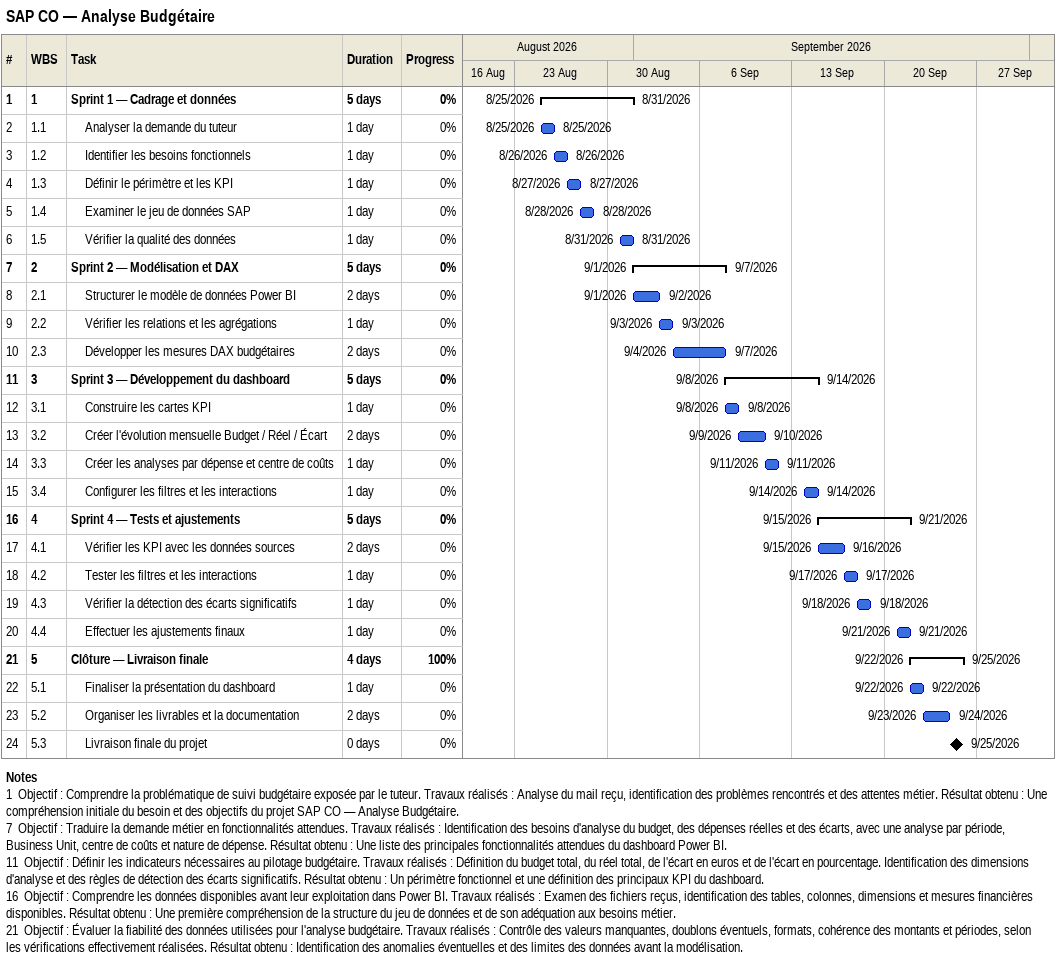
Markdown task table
SAP CO — Analyse Budgétaire

| ID | WBS | Task | Duration | Start | Finish | % complete |
|---|---|---|---|---|---|---|
| 1 | 1 | **Sprint 1 — Cadrage et données** | 5d | 2026-08-25 | 2026-08-31 | 0 |
| 2 | 1.1 | Analyser la demande du tuteur | 1d | 2026-08-25 | 2026-08-25 | 0 |
| 3 | 1.2 | Identifier les besoins fonctionnels | 1d | 2026-08-26 | 2026-08-26 | 0 |
| 4 | 1.3 | Définir le périmètre et les KPI | 1d | 2026-08-27 | 2026-08-27 | 0 |
| 5 | 1.4 | Examiner le jeu de données SAP | 1d | 2026-08-28 | 2026-08-28 | 0 |
| 6 | 1.5 | Vérifier la qualité des données | 1d | 2026-08-31 | 2026-08-31 | 0 |
| 7 | 2 | **Sprint 2 — Modélisation et DAX** | 5d | 2026-09-01 | 2026-09-07 | 0 |
| 8 | 2.1 | Structurer le modèle de données Power BI | 2d | 2026-09-01 | 2026-09-02 | 0 |
| 9 | 2.2 | Vérifier les relations et les agrégations | 1d | 2026-09-03 | 2026-09-03 | 0 |
| 10 | 2.3 | Développer les mesures DAX budgétaires | 2d | 2026-09-04 | 2026-09-07 | 0 |
| 11 | 3 | **Sprint 3 — Développement du dashboard** | 5d | 2026-09-08 | 2026-09-14 | 0 |
| 12 | 3.1 | Construire les cartes KPI | 1d | 2026-09-08 | 2026-09-08 | 0 |
| 13 | 3.2 | Créer l'évolution mensuelle Budget / Réel / Écart | 2d | 2026-09-09 | 2026-09-10 | 0 |
| 14 | 3.3 | Créer les analyses par dépense et centre de coûts | 1d | 2026-09-11 | 2026-09-11 | 0 |
| 15 | 3.4 | Configurer les filtres et les interactions | 1d | 2026-09-14 | 2026-09-14 | 0 |
| 16 | 4 | **Sprint 4 — Tests et ajustements** | 5d | 2026-09-15 | 2026-09-21 | 0 |
| 17 | 4.1 | Vérifier les KPI avec les données sources | 2d | 2026-09-15 | 2026-09-16 | 0 |
| 18 | 4.2 | Tester les filtres et les interactions | 1d | 2026-09-17 | 2026-09-17 | 0 |
| 19 | 4.3 | Vérifier la détection des écarts significatifs | 1d | 2026-09-18 | 2026-09-18 | 0 |
| 20 | 4.4 | Effectuer les ajustements finaux | 1d | 2026-09-21 | 2026-09-21 | 0 |
| 21 | 5 | **Clôture — Livraison finale** | 4d | 2026-09-22 | 2026-09-25 | 100 |
| 22 | 5.1 | Finaliser la présentation du dashboard | 1d | 2026-09-22 | 2026-09-22 | 0 |
| 23 | 5.2 | Organiser les livrables et la documentation | 2d | 2026-09-23 | 2026-09-24 | 0 |
| 24 | 5.3 | Livraison finale du projet | 0d | 2026-09-25 | 2026-09-25 | 0 |

Notes
- 1: Objectif : Comprendre la problématique de suivi budgétaire exposée par le tuteur. Travaux réalisés : Analyse du mail reçu, identification des problèmes rencontrés et des attentes métier. Résultat obtenu : Une compréhension initiale du besoin et des objectifs du projet SAP CO — Analyse Budgétaire.
- 7: Objectif : Traduire la demande métier en fonctionnalités attendues. Travaux réalisés : Identification des besoins d'analyse du budget, des dépenses réelles et des écarts, avec une analyse par période, Business Unit, centre de coûts et nature de dépense. Résultat obtenu : Une liste des principales fonctionnalités attendues du dashboard Power BI.
- 11: Objectif : Définir les indicateurs nécessaires au pilotage budgétaire. Travaux réalisés : Définition du budget total, du réel total, de l'écart en euros et de l'écart en pourcentage. Identification des dimensions d'analyse et des règles de détection des écarts significatifs. Résultat obtenu : Un périmètre fonctionnel et une définition des principaux KPI du dashboard.
- 16: Objectif : Comprendre les données disponibles avant leur exploitation dans Power BI. Travaux réalisés : Examen des fichiers reçus, identification des tables, colonnes, dimensions et mesures financières disponibles. Résultat obtenu : Une première compréhension de la structure du jeu de données et de son adéquation aux besoins métier.
- 21: Objectif : Évaluer la fiabilité des données utilisées pour l'analyse budgétaire. Travaux réalisés : Contrôle des valeurs manquantes, doublons éventuels, formats, cohérence des montants et périodes, selon les vérifications effectivement réalisées. Résultat obtenu : Identification des anomalies éventuelles et des limites des données avant la modélisation.
